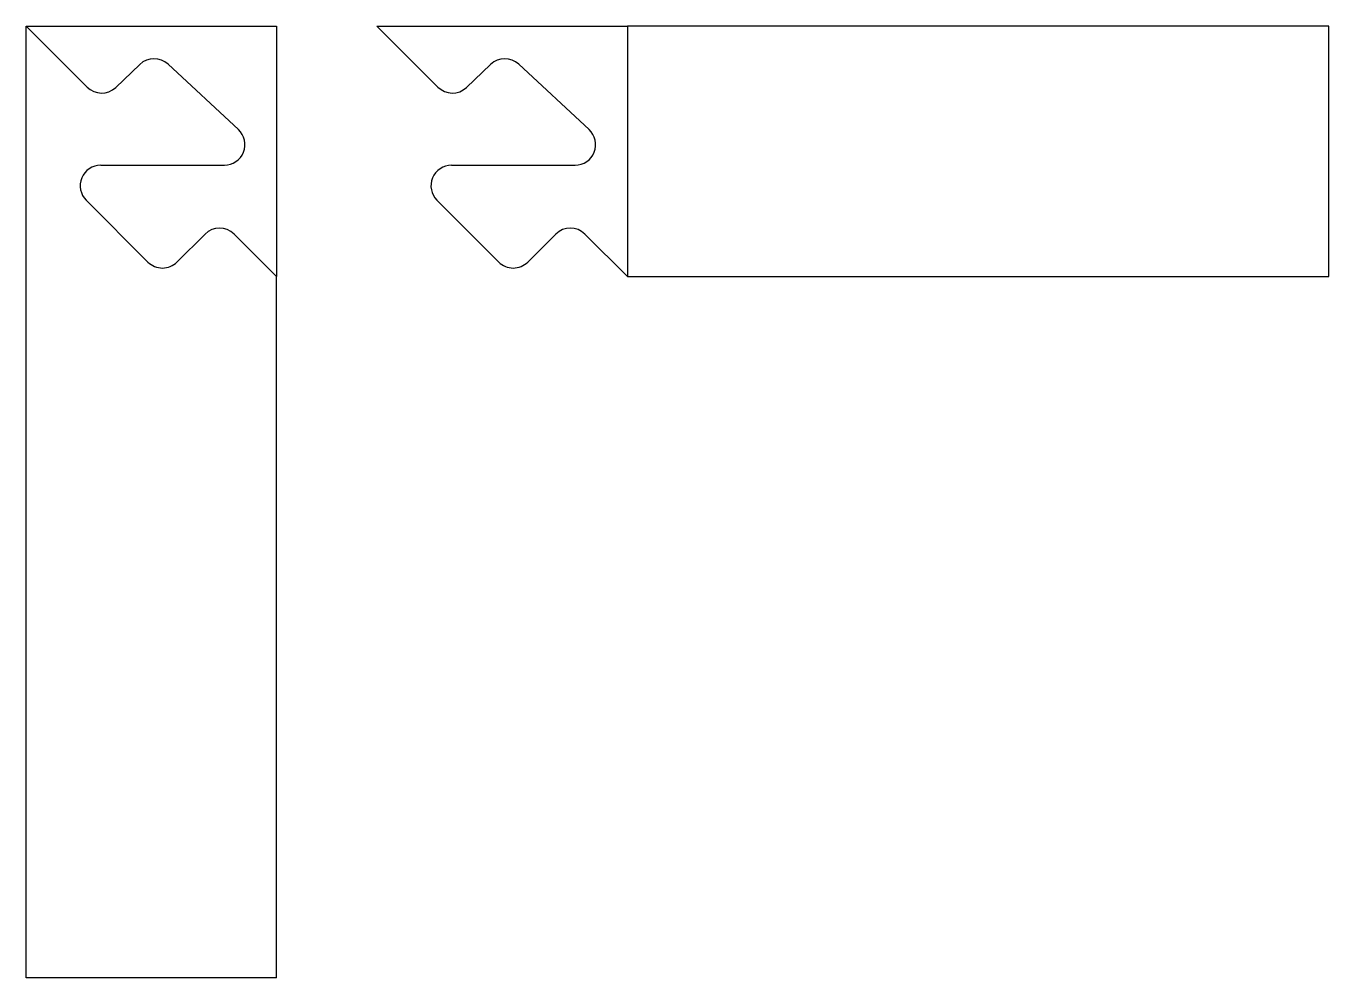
# Model space of a CAD drawing. Extents: x -10 to 250, y -210 to -20.
import ezdxf

# ---------------------------------------------------------------- set-up
doc = ezdxf.new("R2010")
doc.units = 0
doc.layers.add('1', color=7, linetype='CONTINUOUS')

msp = doc.modelspace()

# ---------------------------------------------------------------- linework, layer by layer
at = {"layer": '1', "color": 7, "linetype": 'CONTINUOUS'}
for p, q in [((2.17514, -32.17515), (-10, -20.00001)), ((-10, -20.00001), (40, -20.00001)), ((-10, -210.00001), (-10, -20.00001)), ((40, -20.00001), (40, -70.00001)), ((60, -20.00001), (110, -20.00001)), ((72.17514, -32.17515), (60, -20.00001)), ((250, -20.00001), (110, -20.00001)), ((110, -20.00001), (110, -70.00001)), ((250, -70.00001), (250, -20.00001)), ((12.70926, -27.66298), (7.903, -32.24389)), ((32.36141, -40.67522), (18.32986, -27.62829)), ((82.70926, -27.66298), (77.903, -32.24389)), ((102.36141, -40.67522), (88.32986, -27.62829)), ((4.89828, -47.77779), (29.56954, -47.77779)), ((74.89828, -47.77779), (99.56954, -47.77779)), ((14.32308, -67.10087), (1.99914, -54.77693)), ((84.32308, -67.10087), (71.99914, -54.77693)), ((25.71197, -61.51026), (20.12136, -67.10087)), ((40, -70.00001), (31.51025, -61.51026)), ((95.71197, -61.51026), (90.12136, -67.10087)), ((110, -70.00001), (101.51025, -61.51026)), ((40, -210.00001), (40, -70.00001)), ((110, -70.00001), (250, -70.00001)), ((40, -210.00001), (-10, -210.00001))]:
    msp.add_line(p, q, dxfattribs=at)
for centre, start, end in [((15.537988, -30.630859), 47.08246111, 133.62480278), ((85.537988, -30.630859), 47.08246111, 133.62480278), ((5.074274, -29.276008), 225, 313.62479722), ((75.074274, -29.276008), 225, 313.62479722), ((29.569539, -43.677788), 270.00000556, 47.08246111), ((99.569539, -43.677788), 270.00000556, 47.08246111), ((4.898276, -51.877788), 89.99999444, 225), ((74.898276, -51.877788), 89.99999444, 225), ((28.611111, -64.409397), 45, 134.99998889), ((98.611111, -64.409397), 45, 134.99998889), ((17.222222, -64.201734), 225, 315.00001111), ((87.222222, -64.201734), 225, 315.00001111)]:
    msp.add_arc(centre, 4.1, start, end, dxfattribs=at)

doc.saveas('drawing.dxf')
